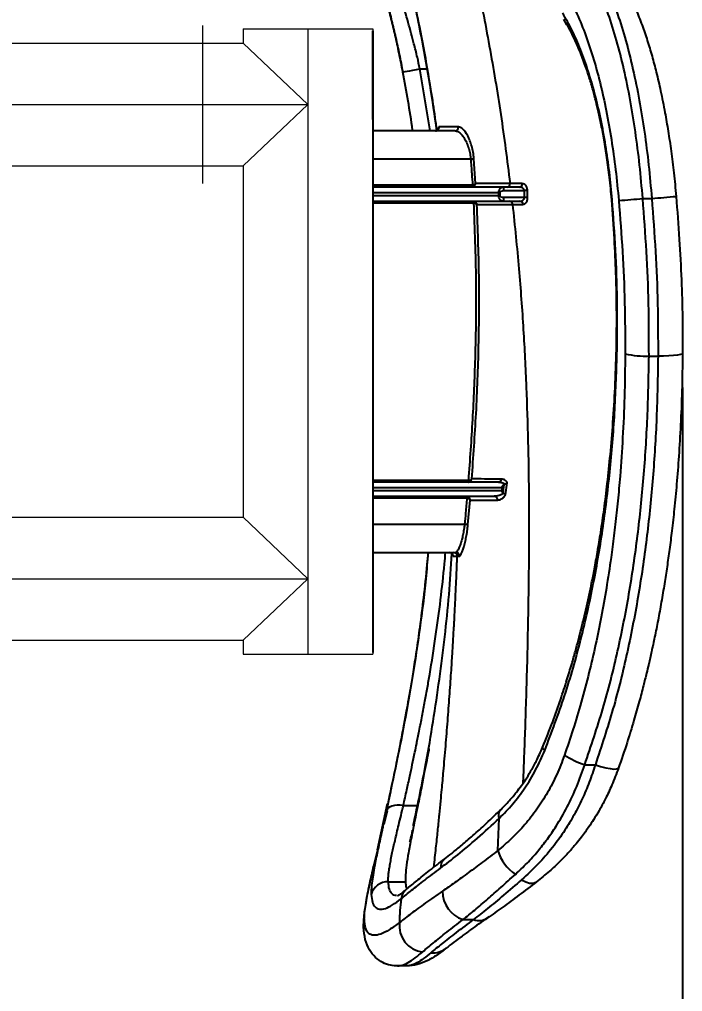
# Model space of a CAD drawing. Header units: inches. Extents: x 222 to 1062, y 91 to 685.
# Drawn here: x 534.1 to 628.5, y 232.7 to 371.1 of the extents above; entities that cross this region are included whole.
import ezdxf

# ---------------------------------------------------------------- set-up
doc = ezdxf.new("R2010")
doc.units = ezdxf.units.IN
doc.header["$MEASUREMENT"] = 0
doc.layers.get('0').update_dxf_attribs({"lineweight": 13})
doc.layers.get('Defpoints').update_dxf_attribs({"color": 3})
doc.layers.add('윤곽선', color=7, linetype='Continuous', lineweight=9)
doc.styles.get("Standard").update_dxf_attribs({"font": 'romans.shx', "bigfont": 'ghs.shx'})
doc.dimstyles.new('2-1사본 Standard', dxfattribs={"dimtxt": 2.5, "dimasz": 3, "dimexe": 1, "dimexo": 1, "dimgap": 1, "dimtad": 1, "dimdec": 1, "dimlfac": 2, "dimdsep": 46, "dimtxsty": 'Standard', "dimcen": 0.09, "dimclrd": 1, "dimclre": 1, "dimclrt": 2, "dimadec": 0, "dimazin": 0, "dimtfac": 1, "dimtdec": 1, "dimtmove": 0, "dimatfit": 3, "dimfxl": 0, "dimtolj": 1, "dimtzin": 0, "dimarcsym": 0})

# ---------------------------------------------------------------- blocks, each defined once
blk = doc.blocks.new('*D20')
at = {"layer": 'Defpoints', "color": 0}
for p in [(628.52, 319.68), (480.15, 220.48), (628.52, 212.32)]:
    blk.add_point(p, dxfattribs=at)
at = {"layer": '윤곽선', "color": 1, "lineweight": -2}
for p, q in [((628.52, 318.68), (628.52, 211.32)), ((480.15, 219.48), (480.15, 211.32)), ((483.15, 212.32), (625.52, 212.32))]:
    blk.add_line(p, q, dxfattribs=at)
at = {"layer": '윤곽선', "color": 1}
for points in [[(483.15, 212.82), (483.15, 211.82), (480.15, 212.32)], [(625.52, 212.82), (625.52, 211.82), (628.52, 212.32)]]:
    blk.add_solid(points, dxfattribs=at)
at = {"layer": '윤곽선', "color": 2, "insert": (554.78, 217.49), "char_height": 7, "attachment_point": 5}
blk.add_mtext('\\A1;295,355', dxfattribs=at)

msp = doc.modelspace()

# ---------------------------------------------------------------- linework, layer by layer
at = {"color": 1}
for p, q in [((560.155, 370.199), (560.155, 347.699)), ((575.155, 369.699), (575.155, 280.699)), ((480.155, 358.949), (575.155, 358.949)), ((480.155, 291.449), (575.155, 291.449))]:
    msp.add_line(p, q, dxfattribs=at)
for p, q in [((565.905, 369.699), (584.405, 369.699)), ((565.905, 369.699), (565.905, 367.699)), ((584.405, 369.699), (584.405, 280.699)), ((492.655, 367.699), (565.905, 367.699)), ((492.655, 350.199), (565.905, 350.199)), ((565.905, 350.199), (565.905, 300.199)), ((492.655, 300.199), (565.905, 300.199)), ((492.655, 282.699), (565.905, 282.699)), ((565.905, 282.699), (565.905, 280.699)), ((565.905, 280.699), (584.405, 280.699))]:
    msp.add_line(p, q)
at = {"color": 7, "linetype": 'Continuous', "lineweight": 25}
for p, q in [((584.405, 369.449), (584.405, 280.949)), ((584.405, 356.799), (584.405, 369.449)), ((596.11, 355.199), (584.405, 355.199)), ((599.041, 347.727), (598.795, 351.234)), ((598.475, 347.449), (598.475, 347.199)), ((603.039, 347.199), (584.405, 347.199)), ((602.289, 346.449), (602.539, 346.449)), ((602.289, 346.449), (602.289, 345.949)), ((602.289, 345.949), (602.539, 345.949)), ((602.539, 345.949), (602.539, 346.449)), ((605.273, 347.199), (603.039, 347.199)), ((603.039, 346.699), (603.039, 347.199)), ((603.039, 346.699), (605.953, 346.699)), ((606.373, 346.711), (606.401, 345.709)), ((584.405, 345.199), (603.039, 345.199)), ((598.646, 345.199), (598.646, 344.949)), ((598.74, 344.933), (598.821, 345.167)), ((605.981, 345.699), (603.039, 345.699)), ((603.039, 345.199), (603.039, 345.699)), ((603.039, 345.199), (605.35, 345.199)), ((622.849, 345.574), (624.128, 345.574)), ((623.737, 323.151), (625.027, 323.151)), ((602.279, 305.199), (584.405, 305.199)), ((597.952, 305.449), (597.952, 305.199)), ((602.823, 303.949), (602.823, 304.449)), ((603.304, 303.417), (603.548, 305.085)), ((584.405, 303.199), (601.698, 303.199)), ((597.71, 303.199), (597.71, 302.949)), ((597.947, 299.154), (598.257, 302.658)), ((584.405, 295.199), (596.213, 295.199)), ((584.405, 293.598), (584.405, 280.949)), ((596.417, 294.664), (596.706, 294.659)), ((614.578, 264.994), (616.094, 264.994)), ((585.068, 252.875), (586.47, 259.47)), ((588.746, 259.182), (590.799, 259.182)), ((585.801, 256.078), (586.383, 258.581)), ((586.3, 258.361), (585.832, 256.223)), ((602.207, 252.775), (602.408, 257.348)), ((584.582, 250.758), (585.091, 252.87)), ((586.591, 248.34), (589.036, 248.34)), ((597.243, 242.942), (598.736, 242.942)), ((587.912, 236.354), (587.954, 236.36)), ((587.954, 236.36), (587.912, 236.354)), ((589.266, 236.346), (587.954, 236.346))]:
    msp.add_line(p, q, dxfattribs=at)
at = {"color": 8, "linetype": 'Continuous', "lineweight": 25}
for p, q in [((591.105, 364.022), (592.118, 364.022)), ((592.569, 355.199), (591.105, 364.022)), ((584.405, 351.199), (598.34, 351.199)), ((598.475, 347.449), (584.405, 347.449)), ((584.405, 346.449), (602.289, 346.449)), ((602.289, 345.949), (584.405, 345.949)), ((584.405, 344.949), (598.646, 344.949)), ((597.952, 305.449), (584.405, 305.449)), ((584.405, 304.449), (602.823, 304.449)), ((602.823, 303.949), (584.405, 303.949)), ((584.405, 302.949), (597.71, 302.949)), ((597.463, 299.199), (584.405, 299.199)), ((586.418, 258.444), (585.957, 256.459))]:
    msp.add_line(p, q, dxfattribs=at)
at = {"color": 8, "linetype": 'Continuous', "lineweight": 25, "flags": 128}
for points in [[(588.672, 363.574), (588.777, 363.593), (588.99, 363.633), (589.293, 363.688), (589.673, 363.759), (590.115, 363.84), (590.599, 363.929), (591.105, 364.022)], [(618.495, 345.391), (618.421, 345.386), (618.428, 345.387)], [(619.188, 323.967), (619.086, 324.033), (619.085, 324.067)], [(628.517, 323.489), (628.451, 323.438), (628.201, 323.355), (627.787, 323.282), (627.232, 323.222), (626.563, 323.179), (625.815, 323.155), (625.027, 323.151)], [(608.572, 267.44), (608.567, 267.403), (608.651, 267.241), (608.89, 267.026)], [(616.094, 264.994), (616.85, 264.755), (617.566, 264.566), (618.204, 264.436), (618.73, 264.373), (619.116, 264.379), (619.343, 264.455), (619.401, 264.561)], [(605.588, 248.613), (606.172, 248.303), (606.725, 248.138), (607.22, 248.126), (607.631, 248.269), (607.722, 248.331)]]:
    msp.add_lwpolyline(points, dxfattribs=at)
at = {"color": 7, "linetype": 'Continuous', "lineweight": 25, "flags": 128}
for points in [[(588.656, 363.571), (588.664, 363.573), (588.672, 363.574)], [(598.34, 351.199), (598.411, 351.204), (598.481, 351.209), (598.548, 351.215), (598.611, 351.219), (598.668, 351.224), (598.718, 351.228), (598.761, 351.231), (598.795, 351.234)], [(598.597, 347.475), (598.615, 347.436), (598.633, 347.398), (598.65, 347.362), (598.665, 347.33), (598.677, 347.302), (598.688, 347.279), (598.696, 347.263), (598.701, 347.252)], [(606.373, 346.711), (606.336, 346.71), (606.294, 346.709), (606.245, 346.707), (606.193, 346.706), (606.136, 346.704), (606.077, 346.702), (606.015, 346.7), (605.953, 346.699)], [(606.401, 345.709), (606.364, 345.708), (606.321, 345.707), (606.273, 345.706), (606.22, 345.705), (606.164, 345.703), (606.104, 345.702), (606.043, 345.7), (605.981, 345.699)], [(627.548, 345.874), (627.614, 345.878), (627.6, 345.877)], [(598.001, 305.453), (598.009, 305.407), (598.018, 305.362), (598.025, 305.32), (598.032, 305.284), (598.038, 305.253), (598.042, 305.23), (598.045, 305.214), (598.046, 305.208)], [(597.795, 302.935), (597.81, 302.979), (597.824, 303.021), (597.838, 303.06), (597.849, 303.095), (597.859, 303.125), (597.867, 303.148), (597.872, 303.163), (597.875, 303.171)], [(597.947, 299.154), (597.921, 299.156), (597.882, 299.16), (597.831, 299.164), (597.771, 299.17), (597.702, 299.176), (597.626, 299.183), (597.546, 299.191), (597.463, 299.199)], [(588.746, 259.182), (588.297, 259.23), (587.863, 259.23), (587.459, 259.185), (587.098, 259.094), (586.793, 258.961), (586.553, 258.791), (586.387, 258.589), (586.3, 258.361)], [(583.183, 242.982), (583.062, 242.221), (583.097, 241.608)]]:
    msp.add_lwpolyline(points, dxfattribs=at)
at = {"color": 7, "linetype": 'Continuous', "lineweight": 25}
for centre, radius, start, end in [((593.324, 355.697), 0.499, 270.21246, 7.77486), ((596.093, 355.688), 0.489, 272.00279, 7.22637), ((603.488, 347.661), 0.465, 276.18921, 6.14897), ((605.226, 347.664), 0.467, 275.70006, 6.02708), ((603.839, 344.74), 0.461, 355.61693, 84.058), ((605.306, 344.738), 0.463, 356.08825, 84.49398), ((562.801, 1039.499), 696.518, 274.663442, 274.945644), ((623.263, 336.05), 12.908, 256.93991, 272.10542), ((602.253, 305.664), 0.466, 273.1453, 357.01747), ((601.666, 302.716), 0.483, 350.48818, 86.17522), ((595.308, 294.699), 0.5, 355.90032, 89.97877), ((595.919, 294.699), 0.499, 355.94108, 89.8708), ((596.21, 294.701), 0.498, 355.17782, 89.70064), ((618.377, 276.744), 12.349, 237.26856, 252.08283), ((608.147, 254.543), 6.198, 196.58213, 236.35025), ((586.568, 245.847), 2.493, 89.45301, 163.9359), ((598.622, 247.039), 4.324, 180.78531, 251.38892), ((591.869, 242.036), 3.689, 172.17278, 264.39649)]:
    msp.add_arc(centre, radius, start, end, dxfattribs=at)
at = {"color": 8, "linetype": 'Continuous', "lineweight": 25}
for centre, radius, start, end in [((571.916, 963.785), 620.413, 274.827513, 275.149372), ((603.278, 257.845), 1.002, 142.49707, 209.75233), ((595.727, 250.283), 1.703, 129.03751, 180.96709), ((590.639, 245.569), 2.239, 129.92568, 171.28232), ((599.491, 245.094), 2.281, 250.66951, 302.60257), ((592.949, 241.301), 3.081, 264.97159, 308.10989)]:
    msp.add_arc(centre, radius, start, end, dxfattribs=at)
for points, knots in [([(597.854, 382.197), (598.262, 380.47), (599.433, 375.523), (601.026, 367.291), (602.684, 357.517), (603.528, 350.983), (603.95, 347.711)], [0, 0, 0, 0, 0.1514415, 0.4338354, 0.7164288, 1, 1, 1, 1]), ([(593.533, 355.256), (593.362, 356.494), (592.793, 360.597), (591.54, 367.553), (590.085, 374.859), (589.013, 379.276), (588.628, 380.863)], [0, 0, 0, 0, 0.1444595, 0.4786673, 0.8126492, 1, 1, 1, 1]), ([(593.817, 355.765), (593.789, 355.745), (593.732, 355.706), (593.699, 355.544), (593.701, 355.39), (593.701, 355.379)], [0, 0, 0, 0, 0.4769289, 0.9603304, 1, 1, 1, 1]), ([(604.299, 344.704), (604.615, 341.658), (605.232, 335.719), (605.85, 327.055), (606.269, 318.864), (606.511, 311.15), (606.623, 303.916), (606.637, 297.166), (606.583, 290.898), (606.487, 285.094), (606.365, 279.736), (606.227, 274.812), (606.082, 270.327), (605.935, 266.301), (605.832, 263.682), (605.777, 262.408), (605.773, 262.318)], [0, 0, 0, 0, 0.1084159, 0.2114085, 0.3091358, 0.4016578, 0.4888945, 0.5707486, 0.6472078, 0.7184154, 0.7846304, 0.8458447, 0.901823, 0.9522006, 0.9966222, 1, 1, 1, 1]), ([(592.264, 295.199), (592.16, 293.947), (591.858, 290.299), (591.109, 284.382), (590.077, 277.513), (588.89, 270.876), (587.612, 264.448), (586.739, 260.396), (586.3, 258.361)], [0, 0, 0, 0, 0.0947578, 0.2762219, 0.4571729, 0.6373063, 0.8178644, 1, 1, 1, 1]), ([(588.746, 259.182), (588.91, 259.919), (589.216, 261.293), (589.641, 263.249), (590.024, 265.037), (590.351, 266.585), (590.679, 268.166), (591.026, 269.888), (591.419, 271.896), (591.81, 273.973), (592.17, 275.958), (592.699, 279.008), (593.354, 283.142), (594.051, 288.383), (594.516, 292.388), (594.705, 294.653), (594.75, 295.199)], [0, 0, 0, 0, 0.067782, 0.1265335, 0.1762543, 0.2269103, 0.2626376, 0.3139697, 0.3754382, 0.4337378, 0.4888694, 0.5408348, 0.6854219, 0.8243598, 0.9577076, 1, 1, 1, 1]), ([(595.777, 294.866), (595.778, 294.825), (595.781, 294.687), (595.796, 294.673), (595.806, 294.663)], [0, 0, 0, 0, 0.3034073, 1, 1, 1, 1]), ([(593.093, 250.402), (593.107, 250.526), (593.173, 251.104), (593.284, 252.114), (593.423, 253.407), (593.553, 254.631), (593.673, 255.786), (593.784, 256.873), (593.918, 258.212), (594.066, 259.726), (594.218, 261.339), (594.348, 262.745), (594.479, 264.205), (594.621, 265.834), (594.773, 267.627), (594.92, 269.428), (595.06, 271.209), (595.194, 272.97), (595.321, 274.7), (595.441, 276.4), (595.55, 278.008), (595.646, 279.46), (595.737, 280.901), (595.832, 282.465), (595.94, 284.336), (596.054, 286.429), (596.162, 288.583), (596.254, 290.574), (596.324, 292.238), (596.377, 293.563), (596.405, 294.335), (596.417, 294.664)], [0, 0, 0, 0, 0.0085118, 0.0396207, 0.0691574, 0.0971228, 0.1235179, 0.1483447, 0.1716057, 0.2152761, 0.2521038, 0.2821084, 0.3116329, 0.3520576, 0.3935467, 0.4343106, 0.4750606, 0.5150466, 0.5542684, 0.592726, 0.6304203, 0.6631191, 0.6908392, 0.727665, 0.7684465, 0.8164754, 0.8678929, 0.9122436, 0.9490162, 0.9782562, 1, 1, 1, 1]), ([(585.832, 256.223), (585.792, 256.037), (585.553, 254.948), (585.17, 253.186), (584.756, 251.177), (584.466, 249.594), (584.279, 248.361), (584.168, 247.315), (584.171, 246.797), (584.172, 246.537)], [0, 0, 0, 0, 0.0393767, 0.2298812, 0.4220962, 0.5661514, 0.7097527, 0.8539838, 1, 1, 1, 1]), ([(589.687, 253.965), (589.701, 254.029), (589.815, 254.543), (589.948, 255.134), (590.064, 255.651)], [0, 0, 0, 0, 0.1237905, 1, 1, 1, 1]), ([(583.183, 242.982), (583.189, 243.278), (583.201, 243.867), (583.362, 245.062), (583.613, 246.462), (584.002, 248.29), (584.331, 249.718), (584.569, 250.705), (584.582, 250.758)], [0, 0, 0, 0, 0.1862518, 0.3708176, 0.5553911, 0.7410019, 0.9860377, 1, 1, 1, 1]), ([(587.751, 246.356), (587.749, 246.355), (587.475, 246.321), (587.119, 246.599), (586.702, 247.205), (586.628, 247.962), (586.591, 248.34)], [0, 0, 0, 0, 0.0021031, 0.3352655, 0.6676145, 1, 1, 1, 1]), ([(587.954, 236.36), (588.151, 236.375), (588.576, 236.405), (589.416, 236.794), (590.381, 237.424), (591.142, 238.059), (591.509, 238.365)], [0, 0, 0, 0, 0.223772, 0.4838891, 0.7515961, 1, 1, 1, 1]), ([(592.679, 238.231), (592.32, 237.939), (591.577, 237.334), (590.635, 236.743), (589.837, 236.391), (589.44, 236.375), (589.266, 236.368)], [0, 0, 0, 0, 0.2547208, 0.526834, 0.7932183, 1, 1, 1, 1])]:
    msp.add_open_spline(points, degree=3, knots=knots, dxfattribs=at)
at = {"color": 7, "linetype": 'Continuous', "lineweight": 25}
for points, knots in [([(593.511, 355.206), (593.204, 357.386), (592.335, 363.569), (590.705, 372.084), (589.18, 378.364), (588.61, 380.715)], [0, 0, 0, 0, 0.2540712, 0.7207504, 1, 1, 1, 1]), ([(584.644, 379.556), (584.76, 379.169), (584.991, 378.399), (585.45, 376.855), (585.961, 375.079), (586.513, 373.07), (587.078, 370.878), (587.637, 368.539), (588.175, 366.089), (588.495, 364.412), (588.656, 363.571)], [0, 0, 0, 0, 0.12620498, 0.25159222, 0.37749122, 0.50206781, 0.62686155, 0.75116954, 0.87516051, 1, 1, 1, 1]), ([(588.671, 363.574), (588.498, 364.478), (588.156, 366.256), (587.589, 368.81), (587.02, 371.166), (586.465, 373.297), (585.945, 375.18), (585.482, 376.789), (585.081, 378.144), (584.879, 378.824), (584.779, 379.16)], [0, 0, 0, 0, 0.138065, 0.2714306, 0.4017231, 0.5283909, 0.6513455, 0.7715761, 0.8873061, 1, 1, 1, 1]), ([(591.105, 364.022), (590.985, 364.565), (590.716, 365.773), (590.297, 367.462), (589.86, 369.123), (589.426, 370.681), (588.897, 372.423), (588.333, 374.174), (587.811, 375.752), (587.384, 376.987), (587.173, 377.59), (587.073, 377.876)], [0, 0, 0, 0, 0.0936157, 0.2082398, 0.2963722, 0.393858, 0.5006965, 0.6429418, 0.7735162, 0.8924996, 1, 1, 1, 1]), ([(622.849, 345.574), (622.709, 347.167), (622.43, 350.357), (621.823, 355.067), (621.077, 359.645), (620.183, 364.01), (619.146, 368.107), (617.962, 371.873), (616.64, 375.317), (615.638, 377.273), (615.136, 378.253)], [0, 0, 0, 0, 0.1246091, 0.2494527, 0.3746511, 0.5003228, 0.6249114, 0.74964, 0.8746292, 1, 1, 1, 1]), ([(616.471, 378.253), (616.969, 377.271), (617.965, 375.31), (619.278, 371.859), (620.454, 368.086), (621.482, 363.986), (622.368, 359.623), (623.108, 355.052), (623.711, 350.35), (623.989, 347.165), (624.128, 345.574)], [0, 0, 0, 0, 0.1255969, 0.250781, 0.375671, 0.5003863, 0.6258463, 0.750858, 0.8755369, 1, 1, 1, 1]), ([(619.503, 377.242), (619.936, 376.473), (620.762, 375.005), (621.831, 372.63), (622.731, 370.332), (623.498, 368.083), (624.168, 365.857), (624.801, 363.475), (625.424, 360.802), (625.987, 357.99), (626.481, 355.115), (626.904, 352.256), (627.294, 349.153), (627.496, 346.994), (627.6, 345.877)], [0, 0, 0, 0, 0.1013431, 0.1935515, 0.2772868, 0.3524675, 0.4258351, 0.4970886, 0.5781675, 0.6695038, 0.7441878, 0.8238031, 0.9088477, 1, 1, 1, 1]), ([(611.859, 374.921), (612.347, 374.039), (613.321, 372.279), (614.611, 369.173), (615.772, 365.763), (616.79, 362.058), (617.666, 358.109), (618.399, 353.961), (619.008, 349.667), (619.289, 346.747), (619.43, 345.286)], [0, 0, 0, 0, 0.1243852, 0.2482434, 0.3730939, 0.4980859, 0.6224595, 0.7479121, 0.8739393, 1, 1, 1, 1]), ([(618.495, 345.391), (618.373, 346.699), (618.13, 349.307), (617.573, 353.15), (616.886, 356.869), (616.059, 360.415), (615.098, 363.742), (614.005, 366.8), (612.791, 369.591), (611.88, 371.172), (611.424, 371.962)], [0, 0, 0, 0, 0.1254089, 0.2500655, 0.375449, 0.5006479, 0.6251338, 0.7504493, 0.8751751, 1, 1, 1, 1]), ([(618.428, 345.387), (618.331, 346.454), (618.148, 348.479), (617.771, 351.323), (617.372, 353.816), (616.965, 355.966), (616.573, 357.787), (616.181, 359.429), (615.746, 361.075), (615.212, 362.884), (614.548, 364.862), (613.735, 366.947), (612.76, 369.09), (612.003, 370.38), (611.607, 371.057)], [0, 0, 0, 0, 0.1049386, 0.1991672, 0.2835188, 0.3582217, 0.4228816, 0.4781169, 0.5384344, 0.609349, 0.691271, 0.7839128, 0.8865943, 1, 1, 1, 1]), ([(590.075, 355.199), (590.07, 355.233), (589.692, 358.038), (589.178, 360.823), (588.671, 363.574)], [0, 0, 0, 0, 0.0122642, 1, 1, 1, 1]), ([(596.578, 355.749), (596.15, 355.751), (595.293, 355.755), (594.369, 355.76), (594.002, 355.763), (593.819, 355.765)], [0, 0, 0, 0, 0.3336526, 0.666361, 1, 1, 1, 1]), ([(598.795, 351.234), (598.762, 351.543), (598.696, 352.16), (598.492, 353.031), (598.235, 353.817), (597.828, 354.716), (597.36, 355.352), (596.899, 355.697), (596.685, 355.732), (596.578, 355.749)], [0, 0, 0, 0, 0.1258649, 0.2513086, 0.3768066, 0.501926, 0.7505088, 0.8752955, 1, 1, 1, 1]), ([(596.11, 355.199), (596.168, 355.194), (596.296, 355.185), (596.521, 355.095), (596.764, 354.931), (596.995, 354.711), (597.183, 354.487), (597.335, 354.277), (597.546, 353.947), (597.8, 353.442), (598.062, 352.702), (598.251, 351.949), (598.311, 351.442), (598.34, 351.199)], [0, 0, 0, 0, 0.067828, 0.1514514, 0.2508813, 0.3326113, 0.4014689, 0.4574536, 0.5005635, 0.6414766, 0.7712333, 0.8904678, 1, 1, 1, 1]), ([(598.34, 351.199), (598.392, 350.504), (598.485, 349.263), (598.563, 348.022), (598.597, 347.475)], [0, 0, 0, 0, 0.5600005, 1, 1, 1, 1]), ([(598.597, 347.475), (598.575, 347.467), (598.536, 347.451), (598.493, 347.449), (598.475, 347.449)], [0, 0, 0, 0, 0.5603671, 1, 1, 1, 1]), ([(598.597, 347.475), (598.651, 347.492), (598.755, 347.523), (598.883, 347.59), (598.982, 347.658), (599.021, 347.704), (599.041, 347.727)], [0, 0, 0, 0, 0.2700436, 0.5226371, 0.76397, 1, 1, 1, 1]), ([(598.701, 347.252), (598.748, 347.281), (598.841, 347.338), (598.942, 347.463), (599.013, 347.593), (599.031, 347.683), (599.041, 347.727)], [0, 0, 0, 0, 0.27003, 0.5226702, 0.7640067, 1, 1, 1, 1]), ([(603.95, 347.711), (603.026, 347.713), (601.181, 347.719), (599.753, 347.724), (599.041, 347.727)], [0, 0, 0, 0, 0.5012613, 1, 1, 1, 1]), ([(605.691, 347.713), (605.404, 347.713), (604.831, 347.712), (604.244, 347.711), (603.95, 347.711)], [0, 0, 0, 0, 0.4999135, 1, 1, 1, 1]), ([(605.691, 347.713), (605.77, 347.7), (605.929, 347.675), (606.112, 347.505), (606.232, 347.309), (606.305, 347.131), (606.358, 346.929), (606.368, 346.784), (606.373, 346.711)], [0, 0, 0, 0, 0.2496696, 0.4984542, 0.6237255, 0.7491387, 0.8741366, 1, 1, 1, 1]), ([(603.039, 347.199), (602.978, 347.194), (602.866, 347.187), (602.683, 347.118), (602.527, 347.01), (602.409, 346.866), (602.34, 346.733), (602.297, 346.592), (602.291, 346.496), (602.289, 346.449)], [0, 0, 0, 0, 0.1650632, 0.3072268, 0.5226194, 0.6510038, 0.7726339, 0.8885676, 1, 1, 1, 1]), ([(602.289, 345.949), (602.291, 345.901), (602.297, 345.805), (602.34, 345.665), (602.409, 345.531), (602.527, 345.387), (602.683, 345.28), (602.866, 345.211), (602.978, 345.203), (603.039, 345.199)], [0, 0, 0, 0, 0.11136388, 0.22727095, 0.34893607, 0.47737643, 0.69260251, 0.8348226, 1, 1, 1, 1]), ([(602.539, 346.449), (602.54, 346.464), (602.544, 346.498), (602.574, 346.545), (602.622, 346.59), (602.767, 346.677), (602.916, 346.689), (603.039, 346.699)], [0, 0, 0, 0, 0.0768636, 0.1660741, 0.273243, 0.3999737, 1, 1, 1, 1]), ([(603.039, 345.699), (602.916, 345.709), (602.767, 345.721), (602.622, 345.807), (602.574, 345.852), (602.544, 345.9), (602.54, 345.933), (602.539, 345.949)], [0, 0, 0, 0, 0.6000278, 0.7267588, 0.8339256, 0.9231362, 1, 1, 1, 1]), ([(605.953, 346.699), (605.948, 346.732), (605.938, 346.802), (605.889, 346.901), (605.816, 346.994), (605.703, 347.087), (605.518, 347.176), (605.365, 347.19), (605.273, 347.199)], [0, 0, 0, 0, 0.0941049, 0.1988512, 0.318529, 0.4560751, 0.6710877, 1, 1, 1, 1]), ([(605.953, 346.699), (605.959, 346.512), (605.968, 346.179), (605.977, 345.845), (605.981, 345.699)], [0, 0, 0, 0, 0.5599988, 1, 1, 1, 1]), ([(598.74, 344.933), (598.881, 341.247), (599.164, 333.877), (599.017, 323.601), (598.628, 314.125), (598.21, 308.344), (598.001, 305.453)], [0, 0, 0, 0, 0.2799997, 0.5599394, 0.7799452, 1, 1, 1, 1]), ([(598.5, 305.661), (598.72, 308.77), (599.167, 315.078), (599.519, 324.697), (599.607, 334.614), (599.345, 341.317), (599.211, 344.722)], [0, 0, 0, 0, 0.2391877, 0.4852274, 0.7385893, 1, 1, 1, 1]), ([(598.646, 344.949), (598.664, 344.948), (598.696, 344.946), (598.727, 344.937), (598.74, 344.933)], [0, 0, 0, 0, 0.5600057, 1, 1, 1, 1]), ([(598.74, 344.933), (598.797, 344.922), (598.905, 344.901), (599.041, 344.847), (599.146, 344.787), (599.19, 344.743), (599.211, 344.722)], [0, 0, 0, 0, 0.2712348, 0.523927, 0.7647038, 1, 1, 1, 1]), ([(598.821, 345.167), (598.872, 345.143), (598.972, 345.096), (599.086, 344.98), (599.17, 344.855), (599.198, 344.766), (599.211, 344.722)], [0, 0, 0, 0, 0.2712551, 0.5239867, 0.7647557, 1, 1, 1, 1]), ([(599.211, 344.722), (599.944, 344.719), (601.412, 344.713), (603.336, 344.707), (604.299, 344.704)], [0, 0, 0, 0, 0.4989187, 1, 1, 1, 1]), ([(604.299, 344.704), (604.546, 344.705), (605.041, 344.706), (605.525, 344.706), (605.767, 344.706)], [0, 0, 0, 0, 0.5000998, 1, 1, 1, 1]), ([(605.35, 345.199), (605.44, 345.207), (605.591, 345.22), (605.769, 345.308), (605.875, 345.402), (605.938, 345.495), (605.978, 345.595), (605.98, 345.665), (605.981, 345.699)], [0, 0, 0, 0, 0.3248726, 0.5490896, 0.6830528, 0.800111, 0.9040095, 1, 1, 1, 1]), ([(606.401, 345.709), (606.4, 345.637), (606.397, 345.493), (606.356, 345.291), (606.292, 345.113), (606.181, 344.915), (606.004, 344.743), (605.847, 344.719), (605.768, 344.706)], [0, 0, 0, 0, 0.1255472, 0.2498383, 0.3746915, 0.5002505, 0.7500036, 1, 1, 1, 1]), ([(619.085, 324.066), (619.103, 325.059), (619.143, 327.255), (619.131, 330.876), (619.035, 335.14), (618.822, 340.051), (618.564, 343.536), (618.428, 345.387)], [0, 0, 0, 0, 0.1400094, 0.3098981, 0.5097199, 0.739644, 1, 1, 1, 1]), ([(619.188, 323.967), (619.211, 326.343), (619.256, 331.093), (619.013, 338.246), (618.668, 343.008), (618.495, 345.391)], [0, 0, 0, 0, 0.3332756, 0.6663662, 1, 1, 1, 1]), ([(619.43, 345.286), (619.62, 342.861), (619.998, 338.014), (620.315, 330.733), (620.336, 325.895), (620.346, 323.476)], [0, 0, 0, 0, 0.33367906, 0.66680329, 1, 1, 1, 1]), ([(623.737, 323.151), (623.733, 325.624), (623.724, 330.579), (623.418, 338.065), (623.039, 343.063), (622.849, 345.574)], [0, 0, 0, 0, 0.3314989, 0.664257, 1, 1, 1, 1]), ([(624.128, 345.574), (624.319, 343.064), (624.698, 338.065), (625.007, 330.58), (625.02, 325.624), (625.027, 323.151)], [0, 0, 0, 0, 0.3357003, 0.6684687, 1, 1, 1, 1]), ([(627.6, 345.877), (627.762, 343.836), (628.076, 339.874), (628.361, 334.098), (628.52, 328.672), (628.518, 325.18), (628.517, 323.49)], [0, 0, 0, 0, 0.2733112, 0.5308462, 0.7729857, 1, 1, 1, 1]), ([(608.572, 267.44), (609.063, 268.661), (609.976, 270.935), (611.113, 274.153), (612.007, 276.892), (612.697, 279.171), (613.237, 281.07), (613.691, 282.748), (614.089, 284.299), (614.468, 285.845), (614.839, 287.434), (615.209, 289.108), (615.588, 290.922), (615.988, 292.964), (616.425, 295.381), (616.891, 298.215), (617.366, 301.47), (617.829, 305.153), (618.259, 309.265), (618.63, 313.812), (618.929, 318.792), (619.031, 322.261), (619.085, 324.067)], [0, 0, 0, 0, 0.06852382, 0.12770112, 0.17766497, 0.21849469, 0.25152665, 0.28025912, 0.30885552, 0.33467896, 0.36287519, 0.39354623, 0.42363386, 0.45895009, 0.50135276, 0.55088817, 0.60760537, 0.67154245, 0.74273361, 0.82120426, 0.90696425, 1, 1, 1, 1]), ([(608.89, 267.026), (609.869, 269.606), (611.821, 274.752), (614.065, 282.707), (615.88, 290.764), (617.261, 298.938), (618.261, 307.211), (618.928, 315.562), (619.102, 321.163), (619.188, 323.967)], [0, 0, 0, 0, 0.1428885, 0.28501, 0.4270057, 0.56935, 0.7123748, 0.8559896, 1, 1, 1, 1]), ([(620.346, 323.476), (620.32, 321.428), (620.269, 317.44), (620.011, 311.63), (619.716, 307.279), (619.461, 304.289), (619.299, 302.557), (619.126, 300.863), (618.942, 299.207), (618.749, 297.589), (618.547, 296.009), (618.206, 293.513), (617.693, 290.17), (616.957, 286.056), (616.133, 282.043), (615.191, 278.003), (614.117, 273.955), (612.958, 270.048), (612.11, 267.559), (611.7, 266.356)], [0, 0, 0, 0, 0.1053856, 0.2052696, 0.2996577, 0.3302061, 0.3601317, 0.389435, 0.418116, 0.4461748, 0.4736117, 0.5004272, 0.5763765, 0.6484735, 0.7167241, 0.7885193, 0.8634406, 0.9339471, 1, 1, 1, 1]), ([(614.578, 264.994), (615.473, 267.629), (617.274, 272.931), (619.323, 281.073), (620.95, 289.31), (622.163, 297.552), (623.021, 305.898), (623.576, 314.421), (623.683, 320.211), (623.737, 323.151)], [0, 0, 0, 0, 0.141867, 0.2854881, 0.4269074, 0.568389, 0.707873, 0.8516736, 1, 1, 1, 1]), ([(625.027, 323.151), (624.976, 320.212), (624.876, 314.422), (624.337, 305.895), (623.499, 297.545), (622.313, 289.3), (620.722, 281.066), (618.722, 272.93), (616.966, 267.628), (616.094, 264.994)], [0, 0, 0, 0, 0.1483976, 0.2923519, 0.4320658, 0.5735982, 0.7150263, 0.8584351, 1, 1, 1, 1]), ([(628.517, 323.49), (628.494, 321.721), (628.449, 318.328), (628.258, 313.464), (628.002, 309.04), (627.694, 305.052), (627.357, 301.514), (627.012, 298.418), (626.666, 295.684), (626.314, 293.173), (625.929, 290.668), (625.502, 288.133), (625.035, 285.593), (624.566, 283.247), (624.182, 281.457), (623.895, 280.177), (623.659, 279.154), (623.347, 277.842), (622.907, 276.078), (622.318, 273.844), (621.551, 271.142), (620.583, 267.975), (619.81, 265.73), (619.395, 264.527)], [0, 0, 0, 0, 0.0880532, 0.1688964, 0.2425791, 0.3091404, 0.3686102, 0.4201361, 0.4649116, 0.5065014, 0.5470439, 0.5918557, 0.6353361, 0.6765084, 0.7118533, 0.7272195, 0.742344, 0.7645253, 0.794924, 0.8335833, 0.8805719, 0.9359937, 1, 1, 1, 1]), ([(598.001, 305.453), (597.992, 305.452), (597.976, 305.449), (597.959, 305.449), (597.952, 305.449)], [0, 0, 0, 0, 0.560148, 1, 1, 1, 1]), ([(598.001, 305.453), (598.034, 305.456), (598.098, 305.461), (598.215, 305.485), (598.336, 305.527), (598.445, 305.59), (598.482, 305.638), (598.501, 305.661)], [0, 0, 0, 0, 0.141407, 0.2755975, 0.5289608, 0.7670259, 1, 1, 1, 1]), ([(598.046, 305.208), (598.078, 305.216), (598.141, 305.231), (598.252, 305.287), (598.364, 305.381), (598.459, 305.516), (598.487, 305.613), (598.501, 305.661)], [0, 0, 0, 0, 0.14141326, 0.27562064, 0.5290172, 0.76707688, 1, 1, 1, 1]), ([(602.719, 305.64), (601.87, 305.643), (600.177, 305.65), (599.058, 305.657), (598.501, 305.661)], [0, 0, 0, 0, 0.5016392, 1, 1, 1, 1]), ([(602.279, 305.199), (602.383, 305.194), (602.548, 305.187), (602.88, 305.134), (603.086, 305.024), (603.236, 304.944)], [0, 0, 0, 0, 0.31672612, 0.50211046, 1, 1, 1, 1]), ([(603.548, 305.085), (603.493, 305.183), (603.383, 305.378), (603.097, 305.583), (602.87, 305.617), (602.719, 305.64)], [0, 0, 0, 0, 0.2515884, 0.5030088, 1, 1, 1, 1]), ([(602.823, 304.449), (602.827, 304.49), (602.836, 304.576), (602.917, 304.728), (603.013, 304.811), (603.075, 304.865)], [0, 0, 0, 0, 0.2468451, 0.5150558, 1, 1, 1, 1]), ([(603.075, 304.865), (603.043, 304.648), (602.987, 304.262), (602.929, 303.876), (602.904, 303.706)], [0, 0, 0, 0, 0.56000086, 1, 1, 1, 1]), ([(603.236, 304.944), (603.208, 304.935), (603.152, 304.917), (603.101, 304.882), (603.075, 304.865)], [0, 0, 0, 0, 0.4890422, 1, 1, 1, 1]), ([(603.236, 304.944), (603.3, 304.966), (603.427, 305.008), (603.508, 305.059), (603.548, 305.085)], [0, 0, 0, 0, 0.5059962, 1, 1, 1, 1]), ([(598.257, 302.658), (598.251, 302.707), (598.239, 302.807), (598.165, 302.954), (598.067, 303.063), (597.965, 303.134), (597.905, 303.158), (597.875, 303.171)], [0, 0, 0, 0, 0.2333128, 0.4718066, 0.7252567, 0.8592985, 1, 1, 1, 1]), ([(603.022, 303.604), (602.811, 303.487), (602.365, 303.241), (601.928, 303.213), (601.698, 303.199)], [0, 0, 0, 0, 0.474218, 1, 1, 1, 1]), ([(602.142, 302.637), (602.333, 302.673), (602.619, 302.727), (603.024, 303.022), (603.211, 303.285), (603.304, 303.417)], [0, 0, 0, 0, 0.4980403, 0.7496604, 1, 1, 1, 1]), ([(602.904, 303.706), (602.878, 303.749), (602.833, 303.825), (602.826, 303.912), (602.823, 303.949)], [0, 0, 0, 0, 0.5768825, 1, 1, 1, 1]), ([(602.904, 303.706), (602.921, 303.684), (602.954, 303.642), (603, 303.616), (603.022, 303.604)], [0, 0, 0, 0, 0.509735, 1, 1, 1, 1]), ([(603.304, 303.417), (603.3, 303.42), (603.272, 303.45), (603.191, 303.514), (603.081, 303.572), (603.022, 303.604)], [0, 0, 0, 0, 0.0609271, 0.5014658, 1, 1, 1, 1]), ([(597.795, 302.935), (597.735, 302.237), (597.628, 300.991), (597.514, 299.746), (597.463, 299.199)], [0, 0, 0, 0, 0.5599999, 1, 1, 1, 1]), ([(597.71, 302.949), (597.727, 302.948), (597.755, 302.947), (597.783, 302.938), (597.795, 302.935)], [0, 0, 0, 0, 0.5599095, 1, 1, 1, 1]), ([(598.257, 302.658), (598.243, 302.683), (598.214, 302.734), (598.117, 302.812), (598.002, 302.872), (597.89, 302.912), (597.827, 302.927), (597.795, 302.935)], [0, 0, 0, 0, 0.2333396, 0.4718269, 0.7252695, 0.8592645, 1, 1, 1, 1]), ([(598.257, 302.658), (598.769, 302.654), (599.796, 302.647), (601.359, 302.64), (602.142, 302.637)], [0, 0, 0, 0, 0.4982994, 1, 1, 1, 1]), ([(597.463, 299.199), (597.433, 298.946), (597.386, 298.557), (597.296, 298.044), (597.201, 297.567), (597.059, 296.979), (596.888, 296.404), (596.728, 295.964), (596.608, 295.688), (596.479, 295.439), (596.342, 295.241), (596.254, 295.212), (596.213, 295.199)], [0, 0, 0, 0, 0.1190098, 0.1832596, 0.2506669, 0.3599159, 0.500142, 0.6028241, 0.6859751, 0.7495806, 0.8819014, 1, 1, 1, 1]), ([(596.706, 294.659), (596.75, 294.676), (596.837, 294.71), (596.999, 294.98), (597.174, 295.39), (597.358, 295.946), (597.54, 296.627), (597.706, 297.406), (597.851, 298.258), (597.915, 298.854), (597.947, 299.154)], [0, 0, 0, 0, 0.1244857, 0.2490349, 0.373663, 0.4982065, 0.6228798, 0.7479616, 0.8735334, 1, 1, 1, 1]), ([(586.383, 258.581), (586.63, 259.73), (587.096, 261.897), (587.752, 265.06), (588.32, 267.886), (588.799, 270.365), (589.192, 272.48), (589.515, 274.282), (589.837, 276.136), (590.208, 278.37), (590.658, 281.259), (591.161, 284.769), (591.678, 288.907), (592.073, 292.453), (592.245, 294.628), (592.29, 295.199)], [0, 0, 0, 0, 0.10384358, 0.19601859, 0.27685302, 0.3465568, 0.40525344, 0.45300621, 0.49505155, 0.5568775, 0.63390437, 0.72639149, 0.83431942, 0.9565497, 1, 1, 1, 1]), ([(590.16, 256.337), (590.786, 259.28), (592.252, 266.179), (593.927, 277.151), (595.156, 287.115), (595.545, 293.094), (595.672, 295.038)], [0, 0, 0, 0, 0.2306917, 0.5406627, 0.8506498, 1, 1, 1, 1]), ([(595.805, 294.663), (595.876, 294.663), (596.019, 294.663), (596.283, 294.664), (596.416, 294.664)], [0, 0, 0, 0, 0.5001548, 1, 1, 1, 1]), ([(592.387, 267.256), (592.376, 267.195), (592.271, 266.642), (592.052, 265.506), (591.704, 263.714), (591.28, 261.562), (590.969, 260.022), (590.799, 259.182)], [0, 0, 0, 0, 0.0218552, 0.1992609, 0.4132205, 0.6801341, 1, 1, 1, 1]), ([(602.408, 257.348), (603.058, 258.015), (604.354, 259.345), (606.089, 261.661), (607.646, 264.201), (608.474, 266.082), (608.89, 267.026)], [0, 0, 0, 0, 0.2495989, 0.497856, 0.7481515, 1, 1, 1, 1]), ([(602.484, 258.456), (602.946, 258.921), (603.769, 259.75), (604.78, 260.962), (605.529, 261.954), (606.202, 262.928), (606.915, 264.07), (607.758, 265.593), (608.279, 266.774), (608.572, 267.44)], [0, 0, 0, 0, 0.1900863, 0.3383646, 0.4462749, 0.5366393, 0.664068, 0.8103331, 1, 1, 1, 1]), ([(611.7, 266.356), (611.346, 265.42), (610.641, 263.559), (609.305, 260.979), (607.785, 258.598), (606.075, 256.435), (604.217, 254.475), (602.878, 253.342), (602.207, 252.775)], [0, 0, 0, 0, 0.1677057, 0.3333371, 0.4994505, 0.6661187, 0.8327086, 1, 1, 1, 1]), ([(604.713, 249.384), (605.269, 249.908), (606.361, 250.937), (607.874, 252.625), (609.257, 254.374), (610.686, 256.454), (612.111, 258.934), (613.488, 261.866), (614.216, 263.953), (614.578, 264.994)], [0, 0, 0, 0, 0.1318827, 0.2592302, 0.3822372, 0.5011198, 0.6688388, 0.8348714, 1, 1, 1, 1]), ([(616.094, 264.994), (615.814, 264.158), (615.253, 262.483), (614.232, 260.093), (613.079, 257.808), (611.679, 255.472), (609.97, 253.108), (607.911, 250.729), (606.375, 249.33), (605.588, 248.613)], [0, 0, 0, 0, 0.1243047, 0.2489774, 0.3743889, 0.5009011, 0.6589517, 0.8251476, 1, 1, 1, 1]), ([(619.395, 264.527), (619.09, 263.715), (618.521, 262.199), (617.571, 260.188), (616.686, 258.543), (615.897, 257.238), (615.24, 256.242), (614.666, 255.427), (614.058, 254.611), (613.282, 253.639), (612.275, 252.478), (611.014, 251.166), (609.484, 249.736), (608.335, 248.82), (607.722, 248.331)], [0, 0, 0, 0, 0.1208067, 0.2255661, 0.3149501, 0.389024, 0.4473958, 0.4902284, 0.536928, 0.5990779, 0.6765004, 0.7690849, 0.8768442, 1, 1, 1, 1]), ([(586.591, 248.34), (586.589, 248.485), (586.585, 248.778), (586.628, 249.326), (586.705, 249.963), (586.821, 250.699), (586.976, 251.535), (587.209, 252.672), (587.571, 254.259), (588.097, 256.469), (588.522, 258.244), (588.746, 259.182)], [0, 0, 0, 0, 0.0790245, 0.1597127, 0.2421138, 0.3262748, 0.4122394, 0.5000485, 0.6461572, 0.812781, 1, 1, 1, 1]), ([(590.799, 259.182), (590.682, 258.606), (590.455, 257.488), (590.15, 255.975), (589.885, 254.641), (589.661, 253.48), (589.412, 252.12), (589.184, 250.675), (589.026, 249.28), (589.033, 248.649), (589.036, 248.34)], [0, 0, 0, 0, 0.11359783, 0.22041701, 0.32047089, 0.41377434, 0.50034699, 0.67340529, 0.83986527, 1, 1, 1, 1]), ([(594.024, 250.254), (594.829, 250.867), (596.472, 252.119), (599.312, 254.51), (601.359, 256.386), (602.408, 257.348)], [0, 0, 0, 0, 0.3187659, 0.6509001, 1, 1, 1, 1]), ([(594.654, 251.606), (594.977, 251.855), (595.691, 252.406), (596.95, 253.439), (598.5, 254.768), (600.365, 256.436), (601.745, 257.751), (602.481, 258.452)], [0, 0, 0, 0, 0.1408065, 0.3104959, 0.5094404, 0.7386668, 1, 1, 1, 1]), ([(602.207, 252.775), (601.473, 252.213), (600.043, 251.121), (597.991, 249.594), (596.063, 248.199), (594.877, 247.38), (594.299, 246.98)], [0, 0, 0, 0, 0.25684093, 0.49994426, 0.75618489, 1, 1, 1, 1]), ([(583.069, 241.855), (583.08, 242.318), (583.103, 243.257), (583.405, 245.313), (583.894, 247.82), (584.373, 249.867), (584.616, 250.901)], [0, 0, 0, 0, 0.237837, 0.4831901, 0.7386677, 1, 1, 1, 1]), ([(589.2, 247.284), (589.66, 247.664), (590.578, 248.42), (592.422, 249.894), (593.908, 251.034), (594.654, 251.606)], [0, 0, 0, 0, 0.3336553, 0.6656925, 1, 1, 1, 1]), ([(588.426, 245.908), (588.896, 246.292), (589.834, 247.057), (591.727, 248.538), (593.257, 249.681), (594.024, 250.254)], [0, 0, 0, 0, 0.33439768, 0.66646692, 1, 1, 1, 1]), ([(597.243, 242.942), (597.789, 243.384), (598.905, 244.287), (600.721, 245.839), (602.659, 247.533), (604.014, 248.755), (604.713, 249.384)], [0, 0, 0, 0, 0.2450558, 0.5000611, 0.7422433, 1, 1, 1, 1]), ([(589.036, 248.34), (589.059, 248.051), (589.091, 247.646), (589.197, 247.382), (589.228, 247.307)], [0, 0, 0, 0, 0.7159357, 1, 1, 1, 1]), ([(605.588, 248.613), (604.72, 247.868), (603.032, 246.419), (600.736, 244.514), (599.39, 243.456), (598.736, 242.942)], [0, 0, 0, 0, 0.35219066, 0.68525118, 1, 1, 1, 1]), ([(607.724, 248.333), (606.889, 247.694), (605.22, 246.419), (602.86, 244.672), (601.434, 243.673), (600.719, 243.172)], [0, 0, 0, 0, 0.3325414, 0.664916, 1, 1, 1, 1]), ([(584.172, 246.537), (584.212, 246.141), (584.292, 245.352), (584.696, 244.676), (585.309, 244.375), (586.147, 244.485), (587.174, 244.96), (588.008, 245.592), (588.426, 245.908)], [0, 0, 0, 0, 0.1668101, 0.3325103, 0.4987012, 0.6660531, 0.8329058, 1, 1, 1, 1]), ([(587.907, 246.346), (587.985, 246.37), (588.141, 246.417), (588.549, 246.742), (588.982, 247.103), (589.199, 247.284)], [0, 0, 0, 0, 0.3304419, 0.662956, 1, 1, 1, 1]), ([(594.299, 246.98), (593.477, 246.411), (591.837, 245.276), (589.782, 243.764), (588.738, 242.948), (588.215, 242.538)], [0, 0, 0, 0, 0.3333299, 0.6655052, 1, 1, 1, 1]), ([(588.426, 245.909), (588.364, 245.345), (588.28, 244.582), (588.218, 243.671), (588.192, 243.079), (588.207, 242.726), (588.215, 242.538)], [0, 0, 0, 0, 0.4607148, 0.6247042, 0.7998406, 1, 1, 1, 1]), ([(588.215, 242.538), (587.709, 242.162), (586.703, 241.415), (585.479, 240.814), (584.48, 240.633), (583.755, 240.929), (583.29, 241.66), (583.219, 242.541), (583.183, 242.982)], [0, 0, 0, 0, 0.1675279, 0.3330601, 0.4992229, 0.6666109, 0.8330493, 1, 1, 1, 1]), ([(591.509, 238.365), (591.989, 238.77), (592.957, 239.588), (594.884, 241.141), (596.45, 242.337), (597.243, 242.942)], [0, 0, 0, 0, 0.3273661, 0.6599116, 1, 1, 1, 1]), ([(598.736, 242.942), (597.891, 242.315), (596.22, 241.077), (594.183, 239.475), (593.178, 238.644), (592.679, 238.231)], [0, 0, 0, 0, 0.340245, 0.6726763, 1, 1, 1, 1]), ([(600.719, 243.172), (600.323, 242.897), (599.483, 242.316), (598.27, 241.45), (597.047, 240.557), (595.852, 239.659), (595.193, 239.144), (594.848, 238.874)], [0, 0, 0, 0, 0.1605097, 0.3402183, 0.5393768, 0.7587656, 1, 1, 1, 1]), ([(587.947, 236.346), (587.594, 236.368), (586.842, 236.414), (585.76, 236.816), (584.717, 237.544), (583.848, 238.656), (583.237, 240.116), (583.126, 241.263), (583.069, 241.855)], [0, 0, 0, 0, 0.1270652, 0.2714325, 0.4317808, 0.6072939, 0.796966, 1, 1, 1, 1]), ([(594.848, 238.874), (594.407, 238.535), (593.512, 237.848), (592.129, 237.049), (590.681, 236.466), (589.735, 236.386), (589.255, 236.346)], [0, 0, 0, 0, 0.2395886, 0.4856682, 0.7390096, 1, 1, 1, 1])]:
    msp.add_open_spline(points, degree=3, knots=knots, dxfattribs=at)
at = {"layer": '윤곽선'}
for p, q in [((565.905, 367.699), (575.155, 358.949)), ((565.905, 350.199), (575.155, 358.949)), ((584.405, 295.199), (584.405, 355.199)), ((565.905, 300.199), (575.155, 291.449)), ((575.155, 291.449), (565.905, 282.699))]:
    msp.add_line(p, q, dxfattribs=at)

# ---------------------------------------------------------------- dimensions: what is measured, and where the dimension line sits
dim = msp.add_linear_dim(base=(628.517, 212.32), p1=(480.155, 220.479), p2=(628.517, 319.678), angle=180, text='295,355', dimstyle='2-1사본 Standard', override={"dimtxt": 7}, dxfattribs=at)
dim.commit()
dim.dimension.update_dxf_attribs({"geometry": '*D20', "text_midpoint": (554.775, 212.32), "dimtype": 160})

doc.saveas('drawing.dxf')
